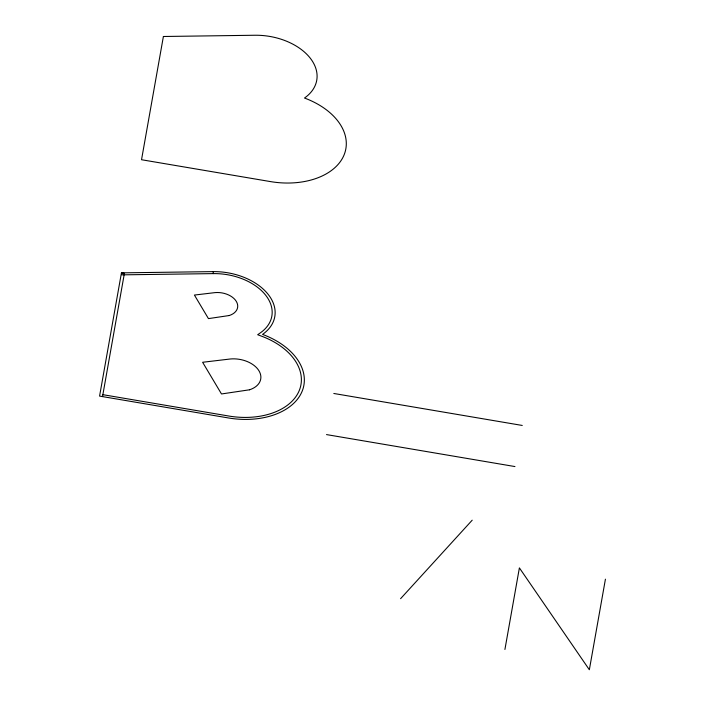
<?xml version="1.0" encoding="UTF-8"?>
<svg xmlns="http://www.w3.org/2000/svg" width="705" height="705" viewBox="0 0 705 705"><rect width="100%" height="100%" fill="white"/><g stroke="black" fill="none" stroke-linecap="round" stroke-linejoin="round"><path stroke-width="1.06" d="M102.525 396.598L124.397 273.364L121.445 272.861L99.572 396.095L228.605 417.986A68.605 44.917 9.3 0 0 302.154 391.204A68.605 44.917 9.3 0 0 262.551 334.399A54.082 35.409 9.3 0 0 268.182 294.39A54.082 35.409 9.3 0 0 212.998 271.619L121.445 272.861L121.912 274.853L213.474 273.611A51.095 33.452 9.3 0 1 265.6 295.122A51.095 33.452 9.3 0 1 260.277 332.919L257.677 334.734L261.405 336.109A65.618 42.961 9.3 0 1 299.29 390.447A65.618 42.961 9.3 0 1 228.949 416.056L102.868 394.668M504.912 649.472L519.391 567.886L589.345 669.75L605.428 579.175M400.59 598.686L472.2 520.184M333.809 393.478L522.255 425.45M326.512 434.588L514.958 466.56M212.998 271.619L213.474 273.611M163.393 36.493L141.529 159.727L270.561 181.608A68.605 44.917 9.3 0 0 344.111 154.836A68.605 44.917 9.3 0 0 304.498 98.03A54.082 35.409 9.3 0 0 310.13 58.013A54.082 35.409 9.3 0 0 254.954 35.25L163.393 36.493M229.231 315.523L208.451 318.616L194.413 295.06L215.087 292.61A18.039 11.818 9.3 0 1 236.245 301.299A18.039 11.818 9.3 0 1 229.231 315.523M249.464 389.803L221.493 393.963L202.617 362.273L230.429 358.977A24.278 15.898 9.3 0 1 258.885 370.663A24.278 15.898 9.3 0 1 249.464 389.803"/></g></svg>
